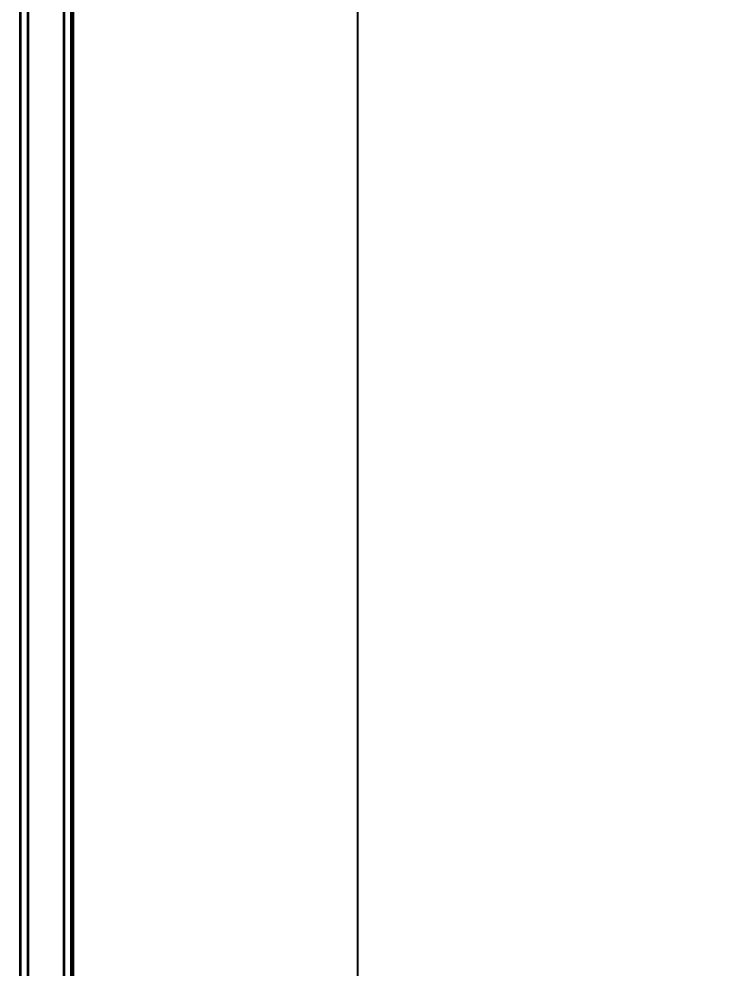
# Model space of a CAD drawing. Header units: millimetres. Extents: x 101 to 3000, y 150 to 4305.
# Drawn here: x 858.2 to 906.8, y 3013.1 to 3079 of the extents above; entities that cross this region are included whole.
import ezdxf

# ---------------------------------------------------------------- set-up
doc = ezdxf.new("R2010")
doc.units = ezdxf.units.MM
doc.header["$LTSCALE"] = 15
for name, color, linetype, lineweight in [('_Sichtbarkanten', 7, 'Continuous', 25), ('Bemaßung (ISO)', 7, 'Continuous', 25), ('Sichtbar schmal (ISO)', 7, 'Continuous', 35)]:
    doc.layers.add(name, color=color, linetype=linetype, lineweight=lineweight)
doc.styles.add('Notiztext (DIN)', font='verdana.ttf')
doc.dimstyles.new('Standard (DIN)', dxfattribs={"dimscale": 15, "dimtxt": 2.5, "dimasz": 2.5, "dimexe": 2, "dimexo": 4, "dimgap": 0.5, "dimtad": 1, "dimdec": 1, "dimrnd": 1e-08, "dimtxsty": 'Notiztext (DIN)', "dimcen": 0.09, "dimclrd": 256, "dimclre": 256, "dimclrt": 256, "dimadec": 0, "dimazin": 2, "dimtfac": 1, "dimtmove": 0, "dimatfit": 3, "dimfxl": 0, "dimtolj": 1, "dimtzin": 0, "dimlwd": -1, "dimlwe": -1, "dimarcsym": 0})

# ---------------------------------------------------------------- blocks, each defined once
blk = doc.blocks.new('*D75')
at = {"layer": 'Bemaßung (ISO)', "transparency": 16777216}
for p, q in [((831.784, 2997.805), (831.784, 2354.248)), ((771.634, 2600.505), (771.634, 2354.248)), ((734.134, 2384.248), (696.634, 2384.248)), ((771.634, 2384.248), (831.784, 2384.248)), ((869.284, 2384.248), (906.784, 2384.248))]:
    blk.add_line(p, q, dxfattribs=at)
for points in [[(734.134, 2390.498), (734.134, 2377.998), (771.634, 2384.248)], [(869.284, 2390.498), (869.284, 2377.998), (831.784, 2384.248)]]:
    blk.add_solid(points, dxfattribs=at)
at = {"layer": 'Defpoints', "color": 0, "transparency": 16777216}
for p in [(831.784, 3057.805), (771.634, 2660.505), (831.784, 2384.248)]:
    blk.add_point(p, dxfattribs=at)
at = {"layer": 'Bemaßung (ISO)', "transparency": 16777216, "insert": (772.343, 2430.784), "char_height": 37.5, "attachment_point": 1, "style": 'Notiztext (DIN)'}
blk.add_mtext('\\A1;60', dxfattribs=at)

msp = doc.modelspace()

# ---------------------------------------------------------------- linework, layer by layer
at = {"layer": '_Sichtbarkanten'}
for p, q in [((881.634, 3560.505), (881.634, 2660.505)), ((861.934, 3507.505), (861.934, 2713.505))]:
    msp.add_line(p, q, dxfattribs=at)
at = {"layer": 'Sichtbar schmal (ISO)'}
for p, q in [((858.275, 2712.513), (858.275, 3508.496)), ((858.775, 3508.496), (858.775, 2712.513)), ((861.292, 2712.495), (861.292, 3508.514)), ((861.792, 3508.514), (861.792, 2712.495))]:
    msp.add_line(p, q, dxfattribs=at)

# ---------------------------------------------------------------- dimensions: what is measured, and where the dimension line sits
at = {"layer": 'Bemaßung (ISO)'}
dim = msp.add_linear_dim(base=(831.784, 2384.248), p1=(771.634, 2660.505), p2=(831.784, 3057.805), angle=180, dimstyle='Standard (DIN)', override={"dimdec": 0, "dimtp": 0, "dimtm": 0, "dimtdec": 0, "dimtofl": 1, "dimatfit": 1}, dxfattribs=at)
dim.commit()
dim.dimension.update_dxf_attribs({"geometry": '*D75', "text_midpoint": (801.709, 2384.248), "dimtype": 160})

doc.saveas('drawing.dxf')
